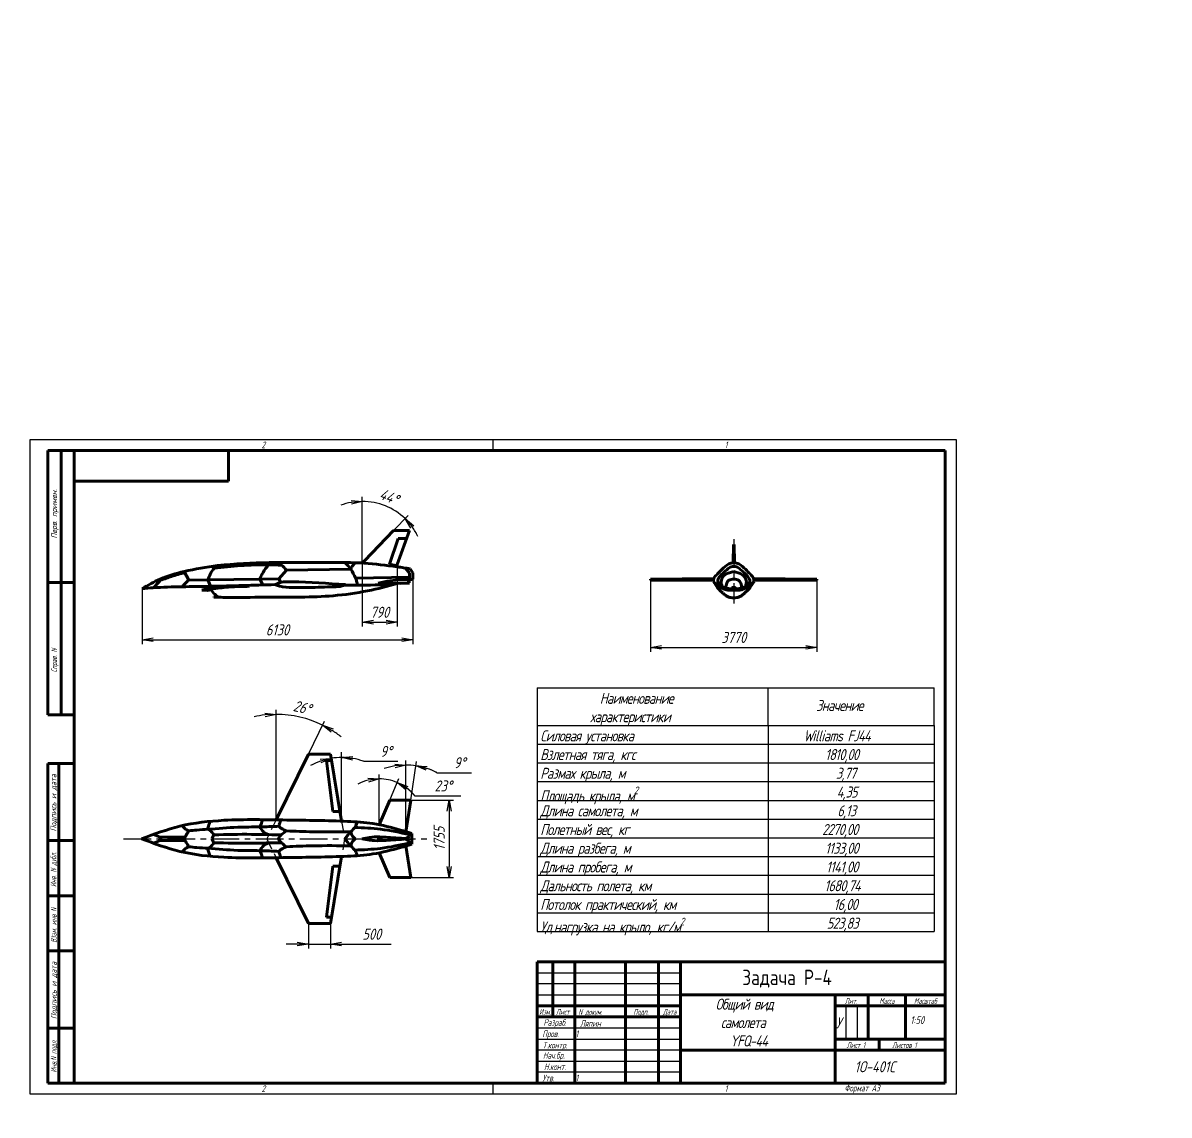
# Model space of a CAD drawing. Header units: millimetres. Extents: x -985956116104 to 1932156, y -552630487266 to 633586.
# Drawn here: x 6040 to 6560, y 30838 to 31333 of the extents above; entities that cross this region are included whole.
import ezdxf
from ezdxf.enums import TextEntityAlignment as Align

# ---------------------------------------------------------------- set-up
doc = ezdxf.new("R2010")
doc.units = ezdxf.units.MM
doc.linetypes.add('CENTER', pattern=[2, 1.25, -0.25, 0.25, -0.25])
doc.linetypes.add('DASHED', pattern=[0.75, 0.5, -0.25])
for name, color, linetype, lineweight in [('_axes (Оси)', 6, 'CENTER', 30), ('_basic (Основной)', 4, 'Continuous', 60), ('_contour (Тонкий)', 7, 'Continuous', 30), ('_inscription (Знаки)', 30, 'Continuous', 80), ('_invisible (Невидимый)', 1, 'DASHED', 30), ('_remote (Тонкий)', 9, 'Continuous', 30), ('_text (Надписи)', 2, 'Continuous', 30)]:
    doc.layers.add(name, color=color, linetype=linetype, lineweight=lineweight)
doc.styles.add('ESKD', font='eskd.shx', dxfattribs={"oblique": 15, "height": 5})
doc.dimstyles.new('ESKD', dxfattribs={"dimtxt": 5, "dimasz": 5, "dimexe": 2, "dimexo": 0, "dimgap": 2, "dimtad": 1, "dimtoh": 1, "dimzin": 12, "dimdsep": 46, "dimtxsty": 'ESKD', "dimblk1": 'OPEN', "dimblk2": 'OPEN', "dimsah": 1, "dimcen": 5, "dimclrd": 256, "dimclre": 256, "dimclrt": 2, "dimadec": 0, "dimazin": 0, "dimtfac": 1, "dimtmove": 0, "dimatfit": 3, "dimldrblk": 'OPEN', "dimfxl": 1, "dimtolj": 1, "dimtzin": 12, "dimlwd": -1, "dimlwe": -1, "dimarcsym": 0})

# ---------------------------------------------------------------- blocks, each defined once
blk = doc.blocks.new('_OPEN')
at = {"color": 0, "linetype": 'ByBlock'}
for p, q in [((-1, 0.17), (0, 0)), ((0, 0), (-1, -0.17)), ((0, 0), (-1, 0))]:
    blk.add_line(p, q, dxfattribs=at)
blk = doc.blocks.new('*D217')
at = {"layer": '_contour (Тонкий)', "transparency": 16777216}
for p, q in [((6163.38, 31547.22), (6163.38, 31522.28)), ((6163.38, 31524.28), (6163.38, 31526.28)), ((6163.38, 31524.28), (6179.74, 31524.28))]:
    blk.add_line(p, q, dxfattribs=at)
for start, end in [(90.0016, 270.0008), (269.9992, 89.9984), (90, 90)]:
    blk.add_arc((6163.38, 31524.28), 0.00000000183, start, end, dxfattribs=at)
at = {"layer": '_contour (Тонкий)', "transparency": 16777216, "xscale": 5, "yscale": 5, "zscale": 5}
for rotation in [90.00040514235904, 89.99959485764096]:
    blk.add_blockref('_OPEN', (6163.38, 31524.28), dxfattribs=dict(at, rotation=rotation))
at = {"layer": '_contour (Тонкий)', "color": 2, "transparency": 16777216, "insert": (6174.06, 31529.44), "char_height": 5, "attachment_point": 5, "style": 'ESKD'}
blk.add_mtext('\\A1;0%%d', dxfattribs=at)
blk = doc.blocks.new('*D341')
at = {"layer": '_contour (Тонкий)', "transparency": 16777216}
for p, q in [((7032.97, 31540.06), (7032.97, 31515.12)), ((7032.97, 31517.12), (7032.97, 31519.12)), ((7032.97, 31517.12), (7049.34, 31517.12))]:
    blk.add_line(p, q, dxfattribs=at)
for start, end in [(90.0016, 270.0008), (269.9992, 89.9984), (90, 90)]:
    blk.add_arc((7032.97, 31517.12), 0.00000000183, start, end, dxfattribs=at)
at = {"layer": '_contour (Тонкий)', "transparency": 16777216, "xscale": 5, "yscale": 5, "zscale": 5}
for rotation in [90.00040514235904, 89.99959485764096]:
    blk.add_blockref('_OPEN', (7032.97, 31517.12), dxfattribs=dict(at, rotation=rotation))
at = {"layer": '_contour (Тонкий)', "color": 2, "transparency": 16777216, "insert": (7043.66, 31522.29), "char_height": 5, "attachment_point": 5, "style": 'ESKD'}
blk.add_mtext('\\A1;0%%d', dxfattribs=at)
blk = doc.blocks.new('*D765')
at = {"layer": '_contour (Тонкий)', "transparency": 16777216}
blk.add_line((6194.32, 30998.32), (6209.94, 30998.32), dxfattribs=at)
for start, end in [(90, 99.4676), (70.0595, 90), (70.1351, 80.0676), (109.4, 119.3324)]:
    blk.add_arc((6184.47, 30971.17), 28.88, start, end, dxfattribs=at)
at = {"layer": 'Defpoints', "color": 0, "transparency": 16777216}
for p in [(6179.4, 31001.53), (6181.29, 30999.87), (6184.47, 31002.45), (6184.47, 30971.17), (6184.47, 30971.17)]:
    blk.add_point(p, dxfattribs=at)
at = {"layer": '_contour (Тонкий)', "transparency": 16777216, "xscale": 5, "yscale": 5, "zscale": 5}
for p, rotation in [((6179.72, 30999.66), 14.43378149420289), ((6184.47, 31000.05), 175.0337819768242)]:
    blk.add_blockref('_OPEN', p, dxfattribs=dict(at, rotation=rotation))
at = {"layer": '_contour (Тонкий)', "color": 2, "transparency": 16777216, "insert": (6204.63, 31002.82), "char_height": 5, "attachment_point": 5, "style": 'ESKD'}
blk.add_mtext('\\A1;9°', dxfattribs=at)
blk = doc.blocks.new('*D791')
at = {"layer": '_contour (Тонкий)', "transparency": 16777216}
for p, q in [((6216.69, 31080.95), (6216.69, 31051.43)), ((6094.03, 31076.66), (6094.03, 31051.43)), ((6099.03, 31053.43), (6211.69, 31053.43))]:
    blk.add_line(p, q, dxfattribs=at)
at = {"layer": 'Defpoints', "color": 0, "transparency": 16777216}
for p in [(6216.69, 31080.95), (6094.03, 31076.66), (6216.69, 31053.43)]:
    blk.add_point(p, dxfattribs=at)
at = {"layer": '_contour (Тонкий)', "transparency": 16777216, "xscale": 5, "yscale": 5, "zscale": 5, "rotation": 180}
blk.add_blockref('_OPEN', (6094.03, 31053.43), dxfattribs=at)
at = {"layer": '_contour (Тонкий)', "transparency": 16777216, "xscale": 5, "yscale": 5, "zscale": 5}
blk.add_blockref('_OPEN', (6216.69, 31053.43), dxfattribs=at)
at = {"layer": '_contour (Тонкий)', "color": 2, "transparency": 16777216, "insert": (6155.36, 31057.93), "char_height": 5, "attachment_point": 5, "style": 'ESKD'}
blk.add_mtext('\\A1;6130', dxfattribs=at)
blk = doc.blocks.new('*D792')
at = {"layer": '_contour (Тонкий)', "transparency": 16777216}
for p, q in [((6169.36, 30924.8), (6169.36, 30913.41)), ((6179.4, 30924.8), (6179.4, 30913.41)), ((6164.36, 30915.41), (6159.36, 30915.41)), ((6169.36, 30915.41), (6179.4, 30915.41)), ((6184.4, 30915.41), (6206.85, 30915.41))]:
    blk.add_line(p, q, dxfattribs=at)
at = {"layer": 'Defpoints', "color": 0, "transparency": 16777216}
for p in [(6169.36, 30924.8), (6179.4, 30924.8), (6179.4, 30915.41)]:
    blk.add_point(p, dxfattribs=at)
at = {"layer": '_contour (Тонкий)', "transparency": 16777216, "xscale": 5, "yscale": 5, "zscale": 5}
blk.add_blockref('_OPEN', (6169.36, 30915.41), dxfattribs=at)
at = {"layer": '_contour (Тонкий)', "transparency": 16777216, "xscale": 5, "yscale": 5, "zscale": 5, "rotation": 180}
blk.add_blockref('_OPEN', (6179.4, 30915.41), dxfattribs=at)
at = {"layer": '_contour (Тонкий)', "color": 2, "transparency": 16777216, "insert": (6198.13, 30919.91), "char_height": 5, "attachment_point": 5, "style": 'ESKD'}
blk.add_mtext('\\A1;500', dxfattribs=at)
blk = doc.blocks.new('*D793')
at = {"layer": '_contour (Тонкий)', "transparency": 16777216}
for p, q in [((6213.6, 30980.72), (6235.22, 30980.72)), ((6233.22, 30975.72), (6233.22, 30950.61)), ((6213.6, 30945.61), (6235.22, 30945.61))]:
    blk.add_line(p, q, dxfattribs=at)
at = {"layer": 'Defpoints', "color": 0, "transparency": 16777216}
for p in [(6213.6, 30980.72), (6213.6, 30945.61), (6233.22, 30945.61)]:
    blk.add_point(p, dxfattribs=at)
at = {"layer": '_contour (Тонкий)', "transparency": 16777216, "xscale": 5, "yscale": 5, "zscale": 5}
for p, rotation in [((6233.22, 30980.72), 90), ((6233.22, 30945.61), 270)]:
    blk.add_blockref('_OPEN', p, dxfattribs=dict(at, rotation=rotation))
at = {"layer": '_contour (Тонкий)', "color": 2, "transparency": 16777216, "insert": (6228.72, 30963.3), "char_height": 5, "attachment_point": 5, "rotation": 90, "style": 'ESKD'}
blk.add_mtext('\\A1;1755', dxfattribs=at)
blk = doc.blocks.new('*D794')
at = {"layer": '_contour (Тонкий)', "transparency": 16777216}
for p, q in [((6193.84, 31088.24), (6193.84, 31059.42)), ((6209.6, 31087.53), (6209.6, 31059.42)), ((6198.84, 31061.42), (6204.6, 31061.42))]:
    blk.add_line(p, q, dxfattribs=at)
at = {"layer": 'Defpoints', "color": 0, "transparency": 16777216}
for p in [(6193.84, 31088.24), (6209.6, 31087.53), (6209.6, 31061.42)]:
    blk.add_point(p, dxfattribs=at)
at = {"layer": '_contour (Тонкий)', "transparency": 16777216, "xscale": 5, "yscale": 5, "zscale": 5, "rotation": 180}
blk.add_blockref('_OPEN', (6193.84, 31061.42), dxfattribs=at)
at = {"layer": '_contour (Тонкий)', "transparency": 16777216, "xscale": 5, "yscale": 5, "zscale": 5}
blk.add_blockref('_OPEN', (6209.6, 31061.42), dxfattribs=at)
at = {"layer": '_contour (Тонкий)', "color": 2, "transparency": 16777216, "insert": (6201.72, 31065.92), "char_height": 5, "attachment_point": 5, "style": 'ESKD'}
blk.add_mtext('\\A1;790', dxfattribs=at)
blk = doc.blocks.new('*D795')
at = {"layer": '_contour (Тонкий)', "transparency": 16777216}
for p, q in [((6324.57, 31080.45), (6324.57, 31047.99)), ((6400, 31080.45), (6400, 31047.99)), ((6329.57, 31049.99), (6395, 31049.99))]:
    blk.add_line(p, q, dxfattribs=at)
at = {"layer": 'Defpoints', "color": 0, "transparency": 16777216}
for p in [(6324.57, 31080.45), (6400, 31080.45), (6400, 31049.99)]:
    blk.add_point(p, dxfattribs=at)
at = {"layer": '_contour (Тонкий)', "transparency": 16777216, "xscale": 5, "yscale": 5, "zscale": 5, "rotation": 180}
blk.add_blockref('_OPEN', (6324.57, 31049.99), dxfattribs=at)
at = {"layer": '_contour (Тонкий)', "transparency": 16777216, "xscale": 5, "yscale": 5, "zscale": 5}
blk.add_blockref('_OPEN', (6400, 31049.99), dxfattribs=at)
at = {"layer": '_contour (Тонкий)', "color": 2, "transparency": 16777216, "insert": (6362.28, 31054.49), "char_height": 5, "attachment_point": 5, "style": 'ESKD'}
blk.add_mtext('\\A1;3770', dxfattribs=at)
blk = doc.blocks.new('*D796')
at = {"layer": '_contour (Тонкий)', "transparency": 16777216}
for p, q in [((6154.72, 31003.04), (6154.72, 31021.61)), ((6169.36, 31001.53), (6176.71, 31016.49))]:
    blk.add_line(p, q, dxfattribs=at)
for start, end in [(95.9904, 101.9808), (63.8154, 90), (51.8347, 57.825)]:
    blk.add_arc((6154.72, 30971.76), 47.84, start, end, dxfattribs=at)
at = {"layer": 'Defpoints', "color": 0, "transparency": 16777216}
for p in [(6169.07, 31017.4), (6154.72, 31003.04), (6169.36, 31001.53), (6154.72, 30971.76), (6154.72, 30971.76)]:
    blk.add_point(p, dxfattribs=at)
at = {"layer": '_contour (Тонкий)', "transparency": 16777216, "xscale": 5, "yscale": 5, "zscale": 5}
for p, rotation in [((6154.72, 31019.61), 2.995192814001561), ((6175.83, 31014.7), 150.8202351954066)]:
    blk.add_blockref('_OPEN', p, dxfattribs=dict(at, rotation=rotation))
at = {"layer": '_contour (Тонкий)', "color": 2, "transparency": 16777216, "insert": (6166.58, 31022.75), "char_height": 5, "attachment_point": 5, "rotation": 346.9077, "style": 'ESKD'}
blk.add_mtext('\\A1;26°', dxfattribs=at)
blk = doc.blocks.new('*D797')
at = {"layer": '_contour (Тонкий)', "transparency": 16777216}
for p, q in [((6193.84, 31103.18), (6193.84, 31118.2)), ((6208.04, 31103.02), (6214.59, 31109.84))]:
    blk.add_line(p, q, dxfattribs=at)
for start, end in [(100.2587, 110.5173), (46.151, 90), (25.6337, 35.8924)]:
    blk.add_arc((6193.84, 31088.24), 27.96, start, end, dxfattribs=at)
at = {"layer": 'Defpoints', "color": 0, "transparency": 16777216}
for p in [(6207.49, 31112.64), (6193.84, 31103.18), (6208.04, 31103.02), (6193.84, 31088.24), (6194.8, 31089.24)]:
    blk.add_point(p, dxfattribs=at)
at = {"layer": '_contour (Тонкий)', "transparency": 16777216, "xscale": 5, "yscale": 5, "zscale": 5}
for p, rotation in [((6193.84, 31116.2), 5.129326198326725), ((6213.21, 31108.4), 131.0216812028856)]:
    blk.add_blockref('_OPEN', p, dxfattribs=dict(at, rotation=rotation))
at = {"layer": '_contour (Тонкий)', "color": 2, "transparency": 16777216, "insert": (6205.96, 31118.35), "char_height": 5, "attachment_point": 5, "rotation": 338.0755, "style": 'ESKD'}
blk.add_mtext('\\A1;44°', dxfattribs=at)
blk = doc.blocks.new('*D798')
at = {"layer": '_contour (Тонкий)', "transparency": 16777216}
for p, q in [((6201.46, 30978.98), (6201.46, 30992.35)), ((6206.24, 30980.72), (6210.43, 30990.51)), ((6217.62, 30982.64), (6238.44, 30982.64))]:
    blk.add_line(p, q, dxfattribs=at)
for start, end in [(103.8074, 117.6148), (66.8105, 90), (38.99, 66.8105), (39.1957, 53.0031)]:
    blk.add_arc((6201.46, 30969.56), 20.8, start, end, dxfattribs=at)
at = {"layer": 'Defpoints', "color": 0, "transparency": 16777216}
for p in [(6204.25, 30990.17), (6201.46, 30978.98), (6206.24, 30980.72), (6201.46, 30969.56), (6201.46, 30969.56)]:
    blk.add_point(p, dxfattribs=at)
at = {"layer": '_contour (Тонкий)', "transparency": 16777216, "xscale": 5, "yscale": 5, "zscale": 5}
for p, rotation in [((6201.46, 30990.35), 6.903690102170779), ((6209.65, 30988.67), 149.9068128092455)]:
    blk.add_blockref('_OPEN', p, dxfattribs=dict(at, rotation=rotation))
at = {"layer": '_contour (Тонкий)', "color": 2, "transparency": 16777216, "insert": (6230.53, 30987.14), "char_height": 5, "attachment_point": 5, "style": 'ESKD'}
blk.add_mtext('\\A1;23°', dxfattribs=at)
blk = doc.blocks.new('*D799')
at = {"layer": '_contour (Тонкий)', "transparency": 16777216}
for p, q in [((6213.6, 30978.61), (6213.6, 30998.63)), ((6215.79, 30980.72), (6218.48, 30998.26)), ((6227.68, 30993.15), (6243.3, 30993.15))]:
    blk.add_line(p, q, dxfattribs=at)
for start, end in [(99.4868, 108.9735), (81.289, 90), (62.2496, 81.289), (62.3154, 71.8022)]:
    blk.add_arc((6213.6, 30966.4), 30.23, start, end, dxfattribs=at)
at = {"layer": 'Defpoints', "color": 0, "transparency": 16777216}
for p in [(6215.13, 30996.59), (6213.6, 30978.61), (6215.79, 30980.72), (6213.6, 30966.4), (6213.6, 30966.4)]:
    blk.add_point(p, dxfattribs=at)
at = {"layer": '_contour (Тонкий)', "transparency": 16777216, "xscale": 5, "yscale": 5, "zscale": 5}
for p, rotation in [((6213.6, 30996.63), 4.743385571162748), ((6218.18, 30996.28), 166.5455903271463)]:
    blk.add_blockref('_OPEN', p, dxfattribs=dict(at, rotation=rotation))
at = {"layer": '_contour (Тонкий)', "color": 2, "transparency": 16777216, "insert": (6237.99, 30997.65), "char_height": 5, "attachment_point": 5, "style": 'ESKD'}
blk.add_mtext('\\A1;9°', dxfattribs=at)

msp = doc.modelspace()

# ---------------------------------------------------------------- linework, layer by layer
at = {"layer": '_axes (Оси)', "ltscale": 10, "transparency": 33554687}
for p, q in [((6362.284, 31099.136), (6362.284, 31069.832)), ((6085.527, 30963.165), (6224.071, 30963.165))]:
    msp.add_line(p, q, dxfattribs=at)
at = {"layer": '_basic (Основной)', "transparency": 33554687}
for p, q in [((6051.195, 31139.342), (6063.195, 31139.342)), ((6051.195, 31019.342), (6051.195, 31139.342)), ((6057.195, 31139.342), (6057.195, 31019.342)), ((6063.195, 30852.342), (6063.195, 31139.342)), ((6063.195, 31139.342), (6458.195, 31139.342)), ((6133.195, 31125.342), (6133.195, 31139.342)), ((6458.195, 31139.342), (6458.195, 30852.342)), ((6063.195, 31125.342), (6133.195, 31125.342)), ((6208.036, 31103.018), (6194.802, 31089.241)), ((6210.109, 31099.326), (6206.101, 31087.706)), ((6215.21, 31102.96), (6208.036, 31103.018)), ((6215.21, 31102.96), (6209.605, 31087.531)), ((6213.89, 31099.326), (6210.109, 31099.326)), ((6362.14, 31096.698), (6362.024, 31088.302)), ((6362.14, 31096.698), (6362.284, 31096.696)), ((6362.427, 31096.698), (6362.284, 31096.696)), ((6362.427, 31096.698), (6362.544, 31088.302)), ((6194.802, 31089.241), (6193.836, 31088.236)), ((6206.101, 31087.706), (6209.605, 31087.024)), ((6209.605, 31087.531), (6209.605, 31086.517)), ((6115.154, 31080.496), (6113.018, 31084.384)), ((6155.925, 31081.135), (6159.407, 31085.017)), ((6159.407, 31085.017), (6188.653, 31085.453)), ((6215.229, 31083.674), (6213.214, 31086.004)), ((6215.229, 31081.888), (6215.229, 31083.674)), ((6216.745, 31083.845), (6215.524, 31085.672)), ((6216.686, 31080.95), (6216.745, 31083.845)), ((6051.195, 31079.342), (6063.195, 31079.342)), ((6102.365, 31080.444), (6102.144, 31080.95)), ((6115.154, 31080.496), (6123.759, 31080.631)), ((6123.759, 31080.631), (6147.353, 31081)), ((6123.759, 31080.631), (6124.943, 31077.704)), ((6135.641, 31077.515), (6135.638, 31077.941)), ((6147.353, 31081), (6155.925, 31081.135)), ((6148.655, 31078.297), (6147.353, 31081)), ((6155.925, 31081.135), (6156.852, 31079.428)), ((6190.699, 31081.453), (6215.229, 31081.888)), ((6201.09, 31079.134), (6211.277, 31078.915)), ((6211.277, 31078.915), (6215.255, 31079.171)), ((6215.255, 31079.171), (6214.528, 31080.647)), ((6215.229, 31081.888), (6215.229, 31080.531)), ((6324.569, 31080.451), (6324.574, 31080.888)), ((6353.118, 31080.407), (6324.569, 31080.451)), ((6324.574, 31080.888), (6353.231, 31081.165)), ((6353.105, 31079.832), (6353.635, 31078.898)), ((6353.635, 31078.898), (6354.932, 31077.026)), ((6355.01, 31077.306), (6354.214, 31078.733)), ((6369.558, 31077.306), (6370.354, 31078.733)), ((6370.933, 31078.898), (6369.636, 31077.026)), ((6371.463, 31079.832), (6370.933, 31078.898)), ((6399.993, 31080.888), (6371.337, 31081.165)), ((6371.45, 31080.407), (6399.999, 31080.451)), ((6399.999, 31080.451), (6399.993, 31080.888)), ((6124.933, 31077.107), (6121.045, 31075.923)), ((6121.045, 31075.923), (6123.529, 31075.833)), ((6123.529, 31075.833), (6125.465, 31076.047)), ((6128.272, 31073.1), (6126.499, 31072.945)), ((6126.499, 31072.945), (6126.516, 31072.759)), ((6051.195, 31019.342), (6063.195, 31019.342)), ((6169.355, 31001.528), (6154.719, 30971.762)), ((6169.355, 31001.528), (6179.405, 31001.528)), ((6179.405, 31001.528), (6184.467, 30971.17)), ((6063.195, 30997.342), (6051.195, 30997.342)), ((6051.195, 30852.342), (6051.195, 30997.342)), ((6056.195, 30997.342), (6056.195, 30852.342)), ((6179.875, 30998.707), (6177.643, 30998.707)), ((6180.529, 30975.503), (6177.643, 30998.707)), ((6206.239, 30980.719), (6201.457, 30969.556)), ((6206.239, 30980.719), (6215.793, 30980.719)), ((6215.793, 30980.719), (6213.599, 30966.395)), ((6183.744, 30975.503), (6180.529, 30975.503)), ((6102.144, 30963.865), (6099.147, 30965.163)), ((6102.144, 30963.165), (6102.144, 30963.865)), ((6102.144, 30963.865), (6113.418, 30963.865)), ((6102.144, 30963.165), (6102.144, 30962.465)), ((6215.229, 30964.196), (6213.214, 30963.165)), ((6215.229, 30962.134), (6213.214, 30963.165)), ((6215.229, 30965.916), (6215.229, 30964.196)), ((6216.232, 30965.62), (6216.232, 30963.165)), ((6216.232, 30960.71), (6216.232, 30963.165)), ((6051.195, 30962.342), (6063.195, 30962.342)), ((6102.144, 30962.465), (6099.147, 30961.167)), ((6102.144, 30962.465), (6113.418, 30962.465)), ((6215.793, 30945.611), (6213.599, 30959.935)), ((6215.229, 30960.414), (6215.229, 30962.134)), ((6169.355, 30924.802), (6154.719, 30954.568)), ((6179.405, 30924.802), (6184.467, 30955.16)), ((6206.239, 30945.611), (6201.457, 30956.774)), ((6180.529, 30950.827), (6177.643, 30927.623)), ((6183.744, 30950.827), (6180.529, 30950.827)), ((6206.239, 30945.611), (6215.793, 30945.611)), ((6063.195, 30937.342), (6051.195, 30937.342)), ((6179.875, 30927.623), (6177.643, 30927.623)), ((6169.355, 30924.802), (6179.405, 30924.802)), ((6051.195, 30912.342), (6063.195, 30912.342)), ((6338.195, 30852.342), (6338.195, 30907.342)), ((6063.195, 30877.342), (6051.195, 30877.342)), ((6051.195, 30852.342), (6063.195, 30852.342)), ((6458.195, 30852.342), (6063.195, 30852.342))]:
    msp.add_line(p, q, dxfattribs=at)
at = {"layer": '_basic (Основной)', "linetype": 'Continuous', "transparency": 33554687}
for p, q in [((6273.195, 30907.342), (6458.195, 30907.342)), ((6273.195, 30852.342), (6273.195, 30907.342)), ((6280.195, 30882.342), (6280.195, 30907.342)), ((6290.195, 30907.342), (6290.195, 30852.342)), ((6313.195, 30852.342), (6313.195, 30907.342)), ((6328.195, 30907.342), (6328.195, 30852.342)), ((6458.195, 30892.342), (6338.195, 30892.342)), ((6408.195, 30892.342), (6408.195, 30852.342)), ((6423.195, 30892.342), (6423.195, 30872.342)), ((6440.195, 30872.342), (6440.195, 30892.342)), ((6338.195, 30887.342), (6273.195, 30887.342)), ((6408.195, 30887.342), (6458.195, 30887.342)), ((6273.195, 30882.342), (6338.195, 30882.342)), ((6458.195, 30872.342), (6408.195, 30872.342)), ((6428.195, 30867.342), (6428.195, 30872.342)), ((6338.195, 30867.342), (6458.195, 30867.342))]:
    msp.add_line(p, q, dxfattribs=at)
at = {"layer": '_basic (Основной)', "transparency": 33554687}
for start, end in [(90, 172.51028), (7.48972, 90)]:
    msp.add_arc((6362.284, 31076.265), 1.004, start, end, dxfattribs=at)
for points in [[(6094.034, 31076.661), (6102.147, 31080.951), (6112.976, 31084.374), (6128.231, 31087.076), (6151.584, 31088.497)], [(6151.584, 31088.497), (6167.106, 31088.439), (6184.841, 31088.468), (6194.587, 31088.192), (6209.639, 31086.512), (6215.524, 31085.672)], [(6362.284, 31088.472), (6361.031, 31088.243), (6359.068, 31087.216), (6356.381, 31084.801), (6354.397, 31082.809), (6353.274, 31081.298), (6353.105, 31079.832)], [(6362.284, 31088.472), (6363.537, 31088.243), (6365.5, 31087.216), (6368.187, 31084.801), (6370.171, 31082.809), (6371.294, 31081.298), (6371.463, 31079.832)], [(6362.284, 31086.733), (6361.081, 31086.514), (6359.325, 31085.383), (6357.756, 31083.966), (6356.072, 31082.215), (6355.013, 31080.507), (6356.278, 31077.704)], [(6362.284, 31084.384), (6358.457, 31082.914), (6356.649, 31080.44), (6357.009, 31077.487)], [(6362.284, 31086.733), (6363.487, 31086.514), (6365.243, 31085.383), (6366.812, 31083.966), (6368.496, 31082.215), (6369.554, 31080.507), (6368.29, 31077.704)], [(6362.284, 31084.384), (6366.111, 31082.914), (6367.918, 31080.44), (6367.558, 31077.487)], [(6094.034, 31076.661), (6098.953, 31077.023), (6112.139, 31077.485), (6124.936, 31077.704), (6154.265, 31078.461)], [(6154.265, 31078.461), (6156.772, 31079.407), (6161.923, 31079.753), (6186.244, 31078.504)], [(6154.265, 31078.461), (6156.354, 31077.725), (6162.201, 31077.151), (6169.744, 31077.129), (6180.79, 31077.458), (6184.761, 31077.889), (6186.244, 31078.504)], [(6201.09, 31079.134), (6206.352, 31080.177), (6211.707, 31080.616), (6214.528, 31080.647)], [(6353.105, 31079.832), (6353.751, 31079.134), (6354.877, 31078.292), (6357.662, 31077.305), (6360.564, 31076.519), (6362.284, 31076.265)], [(6354.932, 31077.026), (6354.976, 31077.27), (6355.601, 31077.231), (6356.718, 31076.898), (6358.115, 31076.413), (6359.552, 31075.974), (6360.487, 31075.901), (6361.262, 31075.904), (6362.284, 31075.923)], [(6362.284, 31080.95), (6360.114, 31080.444), (6358.58, 31077.036)], [(6362.284, 31080.95), (6364.453, 31080.444), (6365.988, 31077.036)], [(6371.463, 31079.832), (6370.817, 31079.134), (6369.691, 31078.292), (6366.906, 31077.305), (6364.004, 31076.519), (6362.284, 31076.265)], [(6369.636, 31077.026), (6369.591, 31077.27), (6368.966, 31077.231), (6367.849, 31076.898), (6366.453, 31076.413), (6365.016, 31075.974), (6364.081, 31075.901), (6363.305, 31075.904), (6362.284, 31075.923)], [(6128.272, 31073.1), (6126.565, 31074.451), (6124.933, 31077.107)], [(6354.932, 31077.026), (6356.039, 31075.815), (6357.184, 31074.735), (6358.147, 31073.92), (6359.502, 31073.032), (6360.078, 31072.815), (6360.939, 31072.549), (6362.284, 31072.46)], [(6369.636, 31077.026), (6368.528, 31075.815), (6367.384, 31074.735), (6366.421, 31073.92), (6365.066, 31073.032), (6364.489, 31072.815), (6363.629, 31072.549), (6362.284, 31072.46)], [(6093.718, 30963.165), (6111.109, 30968.873), (6131.097, 30971.542), (6159.64, 30971.684), (6187.162, 30971.058), (6198.667, 30970.057), (6211.173, 30967.099), (6216.232, 30965.62)], [(6112.236, 30969.137), (6113.278, 30967.875), (6115.154, 30966.745)], [(6115.154, 30966.745), (6118.816, 30967.149), (6123.759, 30967.483), (6137.328, 30968.405), (6147.353, 30968.562), (6155.925, 30968.854)], [(6124.943, 30971.095), (6124.161, 30969.432), (6123.759, 30967.483)], [(6148.655, 30971.841), (6147.936, 30969.806), (6147.353, 30968.562)], [(6147.353, 30968.562), (6149.06, 30966.292), (6151.304, 30965.042)], [(6156.852, 30971.728), (6156.445, 30970.348), (6155.925, 30968.854)], [(6155.925, 30968.854), (6157.227, 30967.799), (6159.407, 30966.747)], [(6191.563, 30970.818), (6190.699, 30968.751), (6188.653, 30966.347), (6185.845, 30963.165)], [(6190.4, 30968.293), (6202.1, 30967.497), (6215.229, 30965.056)], [(6093.718, 30963.165), (6111.109, 30957.457), (6131.097, 30954.788), (6159.64, 30954.646), (6187.162, 30955.272), (6198.667, 30956.273), (6211.173, 30959.231), (6216.232, 30960.71)], [(6115.154, 30966.745), (6114.287, 30965.347), (6113.018, 30963.165)], [(6115.154, 30959.585), (6114.287, 30960.983), (6113.018, 30963.165)], [(6123.759, 30967.483), (6124.721, 30966.892), (6126.677, 30964.962)], [(6126.677, 30964.962), (6126.159, 30964.337), (6125.569, 30963.165)], [(6126.677, 30961.368), (6126.159, 30961.993), (6125.569, 30963.165)], [(6126.677, 30964.962), (6143.641, 30965.182), (6151.304, 30965.042), (6157.213, 30965.042)], [(6159.407, 30966.747), (6157.213, 30965.043), (6155.614, 30963.165)], [(6159.407, 30959.583), (6157.213, 30961.287), (6155.614, 30963.165)], [(6159.407, 30966.747), (6171.379, 30966.341), (6188.653, 30966.341)], [(6191.563, 30955.512), (6190.699, 30957.579), (6188.653, 30959.983), (6185.845, 30963.165)], [(6188.647, 30966.341), (6189.405, 30964.366), (6190.598, 30963.165)], [(6188.647, 30959.99), (6189.405, 30961.964), (6190.598, 30963.165)], [(6193.836, 30963.165), (6197.153, 30963.803), (6201.702, 30964), (6205.41, 30963.827), (6215.21, 30963.165)], [(6193.836, 30963.165), (6197.153, 30962.527), (6201.702, 30962.33), (6205.41, 30962.503), (6215.21, 30963.165)], [(6112.236, 30957.193), (6113.278, 30958.455), (6115.154, 30959.585)], [(6115.154, 30959.585), (6118.816, 30959.181), (6123.759, 30958.847), (6137.328, 30957.925), (6147.353, 30957.769), (6155.925, 30957.476)], [(6123.759, 30958.847), (6124.721, 30959.438), (6126.677, 30961.368)], [(6124.943, 30955.235), (6124.161, 30956.898), (6123.759, 30958.847)], [(6126.677, 30961.368), (6143.641, 30961.148), (6151.304, 30961.288), (6157.213, 30961.288)], [(6147.353, 30957.769), (6149.06, 30960.038), (6151.304, 30961.288)], [(6148.655, 30954.489), (6147.936, 30956.524), (6147.353, 30957.769)], [(6155.925, 30957.476), (6157.227, 30958.531), (6159.407, 30959.583)], [(6159.407, 30959.583), (6171.379, 30959.989), (6188.653, 30959.989)], [(6190.4, 30958.038), (6202.1, 30958.833), (6215.229, 30961.274)], [(6156.852, 30954.602), (6156.445, 30955.982), (6155.925, 30957.476)]]:
    msp.add_spline(points, degree=3, dxfattribs=at)
for points, knots in [([(6159.407, 31085.017), (6158.713, 31085.831), (6157.588, 31087.149), (6156.174, 31088.122), (6155.614, 31088.472)], [0, 0, 0, 0, 318.6061213, 515.958695, 515.958695, 515.958695, 515.958695]), ([(6191.563, 31078.208), (6191.507, 31078.846), (6191.368, 31079.976), (6190.274, 31082.377), (6188.946, 31085.531), (6186.894, 31087.541), (6185.845, 31088.46)], [50.97177, 50.97177, 50.97177, 50.97177, 241.3936787, 391.388349, 838.417587, 1251.7384732, 1251.7384732, 1251.7384732, 1251.7384732]), ([(6188.653, 31085.453), (6188.913, 31086.048), (6189.391, 31087.14), (6190.208, 31087.995), (6190.598, 31088.373)], [0, 0, 0, 0, 192.6911428, 353.8665503, 353.8665503, 353.8665503, 353.8665503]), ([(6102.365, 31080.444), (6104.016, 31081.05), (6107.605, 31082.366), (6111.295, 31083.362), (6113.293, 31083.884)], [0, 0, 0, 0, 527.3123029, 1146.2291834, 1146.2291834, 1146.2291834, 1146.2291834]), ([(6123.759, 31080.631), (6124.132, 31081.575), (6124.865, 31083.43), (6126.34, 31085.499), (6127.343, 31086.623), (6127.701, 31087.012)], [0, 0, 0, 0, 303.5313971, 596.7193579, 755.45897, 755.45897, 755.45897, 755.45897]), ([(6126.677, 31085.848), (6126.525, 31085.972), (6126.158, 31086.27), (6125.787, 31086.563), (6125.569, 31086.733)], [0, 0, 0, 0, 58.7067146, 141.7917525, 141.7917525, 141.7917525, 141.7917525]), ([(6157.213, 31087.327), (6155.192, 31087.361), (6149.036, 31087.463), (6138.82, 31087.304), (6130.693, 31086.345), (6126.677, 31085.848)], [0, 0, 0, 0, 606.4323706, 1847.3410137, 3060.5329684, 3060.5329684, 3060.5329684, 3060.5329684]), ([(6147.353, 31081), (6147.811, 31082.03), (6148.841, 31084.34), (6150.413, 31086.32), (6151.304, 31087.405)], [0, 0, 0, 0, 336.8150723, 755.6358169, 755.6358169, 755.6358169, 755.6358169]), ([(6099.147, 31077.036), (6099.512, 31077.433), (6100.57, 31078.582), (6101.655, 31079.707), (6102.365, 31080.444)], [47.5627413, 47.5627413, 47.5627413, 47.5627413, 209.2374005, 516.2783148, 516.2783148, 516.2783148, 516.2783148]), ([(6112.236, 31077.487), (6112.506, 31077.855), (6113.367, 31078.96), (6114.434, 31079.877), (6115.154, 31080.496)], [98.0380045, 98.0380045, 98.0380045, 98.0380045, 234.9408755, 518.3497217, 518.3497217, 518.3497217, 518.3497217]), ([(6125.206, 31076.55), (6125.912, 31076.613), (6129.125, 31076.905), (6134.853, 31077.612), (6139.911, 31077.658), (6142.451, 31077.682)], [19.9653163, 19.9653163, 19.9653163, 19.9653163, 232.6546423, 987.8526518, 1749.1145275, 1749.1145275, 1749.1145275, 1749.1145275]), ([(6126.499, 31072.759), (6129.277, 31072.698), (6137.524, 31072.515), (6155.583, 31072.961), (6176.151, 31072.477), (6195.685, 31075.252), (6205.216, 31077.715), (6209.66, 31078.95)], [0, 0, 0, 0, 833.4998177, 2474.3280902, 5419.8251673, 6990.2428969, 8373.259182, 8373.259182, 8373.259182, 8373.259182]), ([(6185.541, 31078.186), (6187.521, 31078.187), (6194.938, 31078.21), (6202.354, 31078.34), (6207.791, 31078.436)], [3109.2744666, 3109.2744666, 3109.2744666, 3109.2744666, 3703.0856575, 5334.4020523, 5334.4020523, 5334.4020523, 5334.4020523])]:
    msp.add_open_spline(points, degree=3, knots=knots, dxfattribs=at)
msp.add_open_spline([(6214.665, 31080.368), (6215.339, 31080.562), (6216.013, 31080.756), (6216.686, 31080.95)], degree=3, dxfattribs=at)
at = {"layer": '_contour (Тонкий)', "transparency": 33554687}
for p, q in [((6043.195, 30847.342), (6043.195, 31144.342)), ((6043.195, 31144.342), (6463.195, 31144.342)), ((6253.195, 31139.342), (6253.195, 31144.342)), ((6463.195, 31144.342), (6463.195, 30847.342)), ((6193.836, 31088.236), (6193.836, 31103.183)), ((6273.195, 31031.604), (6453.195, 31031.604)), ((6273.195, 31031.604), (6273.195, 31023.104)), ((6377.83, 31014.604), (6377.83, 31031.604)), ((6453.195, 31014.604), (6453.195, 31031.604)), ((6273.195, 31023.104), (6273.195, 31014.604)), ((6273.195, 31014.604), (6453.195, 31014.604)), ((6273.195, 31014.604), (6273.195, 31006.104)), ((6377.83, 31014.604), (6377.83, 30921.104)), ((6453.195, 31014.604), (6453.195, 31007.604)), ((6273.195, 31006.104), (6453.195, 31006.104)), ((6273.195, 31006.104), (6273.195, 30997.604)), ((6453.195, 31007.604), (6453.195, 30921.104)), ((6154.719, 30971.762), (6154.719, 31003.041)), ((6184.467, 30971.17), (6184.467, 31002.448)), ((6273.195, 30997.604), (6453.195, 30997.604)), ((6273.195, 30997.604), (6273.195, 30989.104)), ((6273.195, 30989.104), (6453.195, 30989.104)), ((6273.195, 30989.104), (6273.195, 30980.604)), ((6201.457, 30969.556), (6201.457, 30978.978)), ((6213.599, 30966.395), (6213.599, 30978.615)), ((6273.195, 30980.604), (6453.195, 30980.604)), ((6273.195, 30980.604), (6273.195, 30972.104)), ((6273.195, 30972.104), (6453.195, 30972.104)), ((6273.195, 30972.104), (6273.195, 30963.604)), ((6273.195, 30963.604), (6453.195, 30963.604)), ((6273.195, 30963.604), (6273.195, 30955.104)), ((6273.195, 30955.104), (6453.195, 30955.104)), ((6273.195, 30955.104), (6273.195, 30946.604)), ((6273.195, 30946.604), (6453.195, 30946.604)), ((6273.195, 30946.604), (6273.195, 30938.104)), ((6273.195, 30938.104), (6453.195, 30938.104)), ((6273.195, 30938.104), (6273.195, 30929.604)), ((6273.195, 30929.604), (6453.195, 30929.604)), ((6273.195, 30929.604), (6273.195, 30921.104)), ((6273.195, 30921.104), (6453.195, 30921.104)), ((6253.195, 30847.342), (6253.195, 30852.342)), ((6463.195, 30847.342), (6043.195, 30847.342))]:
    msp.add_line(p, q, dxfattribs=at)
at = {"layer": '_invisible (Невидимый)', "ltscale": 10, "transparency": 33554687}
for p, q in [((6154.719, 30971.762), (6150.491, 30963.165)), ((6184.467, 30971.17), (6185.802, 30963.165)), ((6150.491, 30963.165), (6154.719, 30954.568)), ((6185.802, 30963.165), (6184.467, 30955.16))]:
    msp.add_line(p, q, dxfattribs=at)
at = {"layer": '_remote (Тонкий)', "linetype": 'Continuous', "transparency": 33554687}
for p, q in [((6273.195, 30902.342), (6338.195, 30902.342)), ((6338.195, 30897.342), (6273.195, 30897.342)), ((6273.195, 30892.342), (6338.195, 30892.342)), ((6338.195, 30877.342), (6273.195, 30877.342)), ((6273.195, 30872.342), (6338.195, 30872.342)), ((6338.195, 30867.342), (6273.195, 30867.342)), ((6273.195, 30862.342), (6338.195, 30862.342)), ((6338.195, 30857.342), (6273.195, 30857.342))]:
    msp.add_line(p, q, dxfattribs=at)
at = {"layer": '_remote (Тонкий)', "transparency": 33554687}
for p, q in [((6413.195, 30872.342), (6413.195, 30887.342)), ((6418.195, 30887.342), (6418.195, 30872.342))]:
    msp.add_line(p, q, dxfattribs=at)

# ---------------------------------------------------------------- texts
at = {"layer": '_contour (Тонкий)', "color": 2, "transparency": 33554687, "char_height": 5, "attachment_point": 1, "style": 'ESKD'}
for s, width, heights, insert in [('\\pi26.98394;{\\T0.9;Наименование\\P\\pi22.65061;характеристики}', 103.15836, [17.305], (6274.53, 31029.377)), ('\\pi21.82565;{\\T0.9;Значение}', 75.36466, [17.305], (6377.83, 31026.156)), ('{\\T0.9;Силовая установка}', 88.66534, [5.754], (6274.53, 31012.377)), ('\\pi14.72774;{\\T0.9;Williams FJ44}', 74.06872, [5.754], (6379.165, 31012.377)), ('{\\T0.9;Взлетная тяга, кгс}', 88.66534, [5.754], (6274.53, 31003.877)), ('\\pi24.55817;{\\T0.9;1810,00}', 74.06872, [5.754], (6379.165, 31003.877)), ('{\\T0.9;Размах крыла, м}', 88.66534, [5.754], (6274.53, 30995.377)), ('\\pi29.46827;{\\T0.9;3,77}', 74.06872, [5.754], (6379.165, 30995.377)), ('\\A1;{\\T0.9;Площадь крыла, м\\H0.7x;\\S2^ ;}', 88.66534, [5.754], (6274.53, 30986.89)), ('\\pi29.80206;{\\T0.9;4,35}', 74.06872, [5.754], (6379.165, 30986.877)), ('{\\T0.9;Длина самолета, м}', 88.66534, [5.754], (6274.53, 30978.377)), ('\\pi30.10304;{\\T0.9;6,13}', 74.06872, [5.754], (6379.165, 30978.377)), ('{\\T0.9;Полетный вес, кг}', 88.66534, [5.754], (6274.53, 30969.877)), ('\\pi23.15875;{\\T0.9;2270,00}', 74.06872, [5.754], (6379.165, 30969.877)), ('{\\T0.9;Длина разбега, м}', 88.66534, [5.754], (6274.53, 30961.377)), ('\\pi24.55817;{\\T0.9;1133,00}', 74.06872, [5.754], (6379.165, 30961.377)), ('{\\T0.9;Длина пробега, м}', 88.66534, [5.754], (6274.53, 30952.877)), ('\\pi24.98674;{\\T0.9;1141,00}', 74.06872, [5.754], (6379.165, 30952.877)), ('{\\T0.9;Дальность полета, км}', 88.66534, [5.754], (6274.53, 30944.377)), ('\\pi24.21049;{\\T0.9;1680,74}', 74.06872, [5.754], (6379.165, 30944.377)), ('{\\T0.9;Потолок практический, км}', 107.74218, [5.754], (6274.53, 30935.877)), ('\\pi28.41531;{\\T0.9;16,00}', 74.06872, [5.754], (6379.165, 30935.877)), ('\\A1;{\\T0.9;Уд.нагрузка на крыло, кг/м\\H0.7x;\\S2^ ;}', 107.01635, [4.393], (6274.53, 30927.377)), ('\\pi25.30161;{\\T0.9;523,83}', 74.06872, [5.754], (6379.165, 30927.377)), ('\\pi15.82436;{\\T0.9;Общий вид\\P\\pi18.22485;самолета \\P\\pi22.34909;YFQ-44}', 70.09073, [25.222], (6338.195, 30890.666))]:
    msp.add_mtext_dynamic_manual_height_columns(s, width=width, gutter_width=12.5, heights=heights, dxfattribs=dict(at, insert=insert))
at = {"layer": '_inscription (Знаки)', "transparency": 33554687, "style": 'ESKD'}
msp.add_text('Задача Р-4', height=7, dxfattribs=at).set_placement((6366.187, 30896.793))
at = {"layer": '_text (Надписи)', "transparency": 33554687, "style": 'ESKD', "oblique": 15, "width": 0.8}
for s, height, p in [('2', 3, (6148.195, 31140.342)), ('1', 3, (6358.195, 31140.342)), ('N докум.', 2.6, (6291.828, 30883.328)), ('Ляпин', 3, (6292.595, 30877.944)), ('1', 3, (6290.565, 30873.287)), ('1', 3, (6290.565, 30853.219)), ('2', 3, (6148.195, 30848.342)), ('1', 3, (6358.195, 30848.342)), ('Формат А3', 3, (6412.506, 30848.584))]:
    msp.add_text(s, height=height, dxfattribs=at).set_placement(p)
at = {"layer": '_text (Надписи)', "transparency": 33554687, "style": 'ESKD', "oblique": 15}
for s, p in [('Перв. примен.', (6055.399, 31110.536)), ('Подпись и дата', (6055.068, 30979.49)), ('Подпись и дата', (6055.201, 30894.38))]:
    msp.add_text(s, height=2.6, rotation=90, dxfattribs=at).set_placement(p, align=Align.CENTER)
at = {"layer": '_text (Надписи)', "transparency": 33554687, "style": 'ESKD', "oblique": 15, "width": 0.8}
for s, p in [('Справ. N', (6055.396, 31044.032)), ('Инв. N дубл.', (6055.062, 30949.237)), ('Взам. инв N', (6055.187, 30923.92)), ('Инв.N подл.', (6055.179, 30864.638))]:
    msp.add_text(s, height=2.6, rotation=90, dxfattribs=at).set_placement(p, align=Align.CENTER)
for s, height, p in [('Лит.', 2.6, (6415.485, 30888.298)), ('Масса', 2.6, (6431.707, 30888.298)), ('Масштаб', 2.6, (6449.206, 30888.298)), ('Изм.', 2.6, (6276.695, 30883.342)), ('Лист', 2.6, (6284.695, 30883.342)), ('Подп.', 2.6, (6320.195, 30883.342)), ('Дата', 2.6, (6333.195, 30883.342)), ('Разраб.', 3, (6281.195, 30878.342)), ('Пров.', 3, (6279.195, 30873.199)), ('Т.контр.', 3, (6281.195, 30868.056)), ('Лист 1', 2.6, (6417.681, 30868.269)), ('Листов 1', 2.6, (6439.656, 30868.269)), ('Hач.бр.', 3, (6280.695, 30863.413)), ('H.конт.', 3, (6281.195, 30858.271)), ('Утв.', 3, (6278.195, 30853.128))]:
    msp.add_text(s, height=height, dxfattribs=at).set_placement(p, align=Align.CENTER)
at = {"layer": '_text (Надписи)', "transparency": 33554687, "attachment_point": 1, "style": 'ESKD'}
for s, heights, insert, char_height in [('У', [0], (6408.622, 30882.227), 5), ('1:50', [3.5], (6442.351, 30882.684), 3.5)]:
    msp.add_mtext_dynamic_manual_height_columns(s, width=10.69599, gutter_width=25, heights=heights, dxfattribs=dict(at, insert=insert, char_height=char_height))
at = {"layer": '_text (Надписи)', "transparency": 33554687, "insert": (6408.195, 30862.259), "char_height": 5, "width": 50.53786, "attachment_point": 1, "line_spacing_factor": 0.857143, "style": 'ESKD'}
msp.add_mtext('\\pi8.87226;1О-401С', dxfattribs=at)

# ---------------------------------------------------------------- dimensions: what is measured, and where the dimension line sits
at = {"layer": '_contour (Тонкий)', "transparency": 33554687}
for base, center, p1, p2, picture, middle in [((6163.378973606, 31524.277595178), (6163.378973606, 31524.277595176), (6163.378973606, 31547.217223193), (6163.378973606, 31524.277595176), '*D217', (6174.060812718, 31529.44426185)), ((7032.974332175, 31517.122094999), (7032.974332175, 31517.122094997), (7032.974332175, 31540.061723014), (7032.974332175, 31517.122094997), '*D341', (7043.656171288, 31522.28876167))]:
    dim = msp.add_angular_dim_3p(base=base, center=center, p1=p1, p2=p2, dimstyle='ESKD', dxfattribs=at)
    dim.commit()
    dim.dimension.update_dxf_attribs({"geometry": picture, "text_midpoint": middle})
for base, line1, line2, picture, middle in [((6207.492, 31112.638), ((6208.036, 31103.018), (6194.802, 31089.241)), ((6193.836, 31088.236), (6193.836, 31103.183)), '*D797', (6205.957, 31118.351)), ((6169.071, 31017.404), ((6169.355, 31001.528), (6154.719, 30971.762)), ((6154.719, 30971.762), (6154.719, 31003.041)), '*D796', (6166.576, 31022.747)), ((6181.292, 30999.874), ((6179.405, 31001.528), (6184.467, 30971.17)), ((6184.467, 30971.17), (6184.467, 31002.448)), '*D765', (6204.628, 31002.817)), ((6215.13, 30996.589), ((6215.793, 30980.719), (6213.599, 30966.395)), ((6213.599, 30966.395), (6213.599, 30978.615)), '*D799', (6237.988, 30997.65)), ((6204.255, 30990.166), ((6206.239, 30980.719), (6201.457, 30969.556)), ((6201.457, 30969.556), (6201.457, 30978.978)), '*D798', (6230.531, 30987.142))]:
    dim = msp.add_angular_dim_2l(base=base, line1=line1, line2=line2, dimstyle='ESKD', dxfattribs=at)
    dim.commit()
    dim.dimension.update_dxf_attribs({"geometry": picture, "text_midpoint": middle})
for base, p1, p2, text, picture, middle in [((6209.605, 31061.416), (6193.836, 31088.236), (6209.605, 31087.531), '790', '*D794', (6201.72, 31061.416)), ((6399.999, 31049.987), (6324.569, 31080.451), (6399.999, 31080.451), '3770', '*D795', (6362.284, 31049.987)), ((6179.405, 30915.409), (6169.355, 30924.802), (6179.405, 30924.802), '500', '*D792', (6198.129, 30915.409))]:
    dim = msp.add_linear_dim(base=base, p1=p1, p2=p2, text=text, dimstyle='ESKD', dxfattribs=at)
    dim.commit()
    dim.dimension.update_dxf_attribs({"geometry": picture, "text_midpoint": middle, "dimtype": 160})
dim = msp.add_linear_dim(base=(6216.686, 31053.431), p1=(6094.034, 31076.661), p2=(6216.686, 31080.95), text='6130', dimstyle='ESKD', dxfattribs=at)
dim.commit()
dim.dimension.update_dxf_attribs({"geometry": '*D791', "text_midpoint": (6155.36, 31057.931)})
dim = msp.add_linear_dim(base=(6233.225, 30945.611), p1=(6213.599, 30980.719), p2=(6213.599, 30945.611), angle=90, text='1755', dimstyle='ESKD', dxfattribs=at)
dim.commit()
dim.dimension.update_dxf_attribs({"geometry": '*D793', "text_midpoint": (6233.225, 30963.3), "dimtype": 160})

doc.saveas('drawing.dxf')
